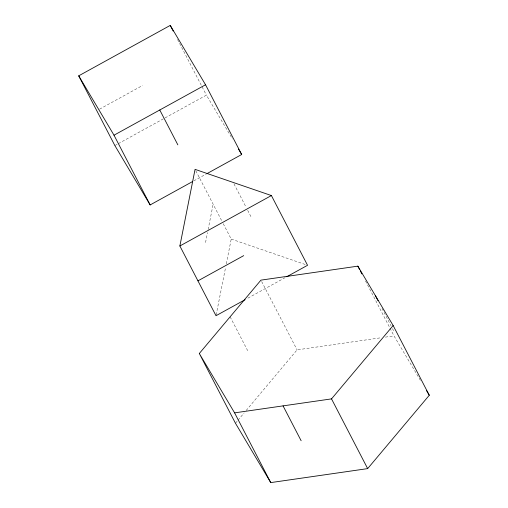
<?xml version="1.0" encoding="UTF-8"?>
<svg xmlns="http://www.w3.org/2000/svg" width="508" height="508" viewBox="0 0 508 508"><rect width="100%" height="100%" fill="white"/><g stroke="black" fill="none" stroke-linecap="round" stroke-linejoin="round"><path stroke-width="0.38" stroke-dasharray="2.54 1.91" d="M205.543 242.538L207.518 232.575M208.128 229.508L213.144 204.222M216.167 314.941L225.685 266.954M226.301 263.855L231.216 239.084L222.453 222.18M235.452 423.228L237.49 420.808M237.998 420.199L244.113 412.921M246.145 410.496L297.078 349.872L381.489 337.687M99.562 109.169L142.551 85.484M114.859 145.561L117.634 144.037M118.326 143.65L206.394 95.136L232.461 138.982M193.84 180.861L206.324 173.984M247.91 298.145L285.356 277.514M385.394 337.121L393.992 335.883L420.465 380.409M231.216 239.084L306.8 265.03M382.003 308.388L391.039 325.819M392.481 328.613L393.567 330.702M365.512 280.943L389.611 327.431M389.979 328.136L393.992 335.883M177.546 39.484L206.394 95.136M233.959 183.852L246.247 207.556M247.694 210.35L251.308 217.322M261.658 281.546L297.078 349.872M195.796 170.764L222.085 221.475M230.118 316.821L248.19 351.682"/><path stroke-width="0.76" d="M245.135 299.669L216.014 315.716L179.87 245.986L195.066 169.355L271.399 195.555L307.55 265.29L286.747 276.746M199.307 353.498L260.928 280.137L357.848 266.148L393.141 325.52L429.285 395.256L367.665 468.611L270.745 482.6L235.452 423.228L199.307 353.498L234.601 412.864L270.745 482.6M234.601 412.864L331.521 398.882L393.141 325.52M192.449 181.629L150.152 204.934L114.859 145.561L78.715 75.832L170.244 25.4L205.543 84.773L241.687 154.502L207.016 173.603M78.715 75.832L114.008 135.198L205.543 84.773M179.87 245.986L271.399 195.555M197.942 280.854L243.707 255.638M426.479 390.531L429.285 395.256M238.481 149.104L241.687 154.502M375.495 295.834L378.022 300.717M357.848 266.148L359.67 269.672M360.401 271.082L361.861 273.901M170.244 25.4L173.165 31.032M331.521 398.882L367.665 468.611M159.772 109.982L177.844 144.85M283.058 405.873L301.136 440.741M114.008 135.198L150.152 204.934"/></g></svg>
